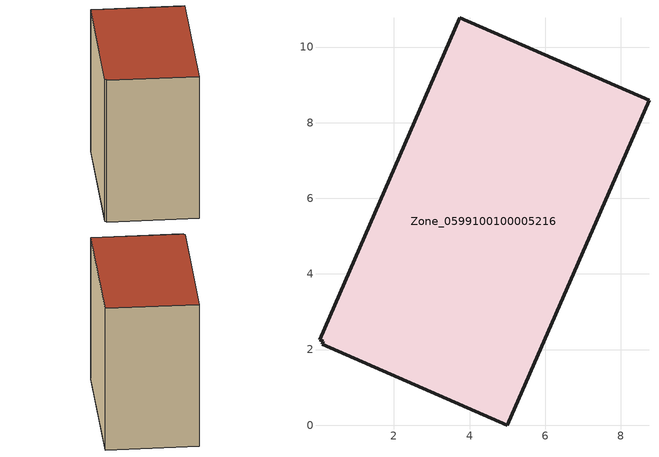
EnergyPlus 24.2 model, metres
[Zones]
Zone_0599100100005216
 floor ground (C_G): 0.1,2.14 0.14,2.22 0.03,2.26 3.75,10.77 8.74,8.59 5,0 z0
 wall outside (C_F): 5,0 8.74,8.59 3.75,10.77 0.03,2.26 0.14,2.22 0.1,2.14 5,0 z0:9.05
 roof outside (C_R): 0.14,2.22 0.1,2.14 5,0 8.74,8.59 3.75,10.77 0.03,2.26 z9.05
[BUILDING]
Pand.0599100100005216: North Axis=0; Terrain=City; Loads Convergence Tolerance Value=0.04; Temperature Convergence Tolerance Value=0.4; Solar Distribution=FullExterior; Maximum Number of Warmup Days=25; Minimum Number of Warmup Days=1
[Site:Location]
Rotterdam.The.Hague.AP_ZH_NLD Design_Conditions: Latitude=51.96; Longitude=4.45; Time Zone=1; Elevation=-4.5
[SITE:GROUNDTEMPERATURE:BUILDINGSURFACE]
18, 18, 18, 18, 18, 18, 18, 18, 18, 18, 18, 18
[MATERIAL] Thermal Absorptance=0.9; Solar Absorptance=0.7; Visible Absorptance=0.7
Name | Roughness | Thickness | Conductivity | Density | Specific Heat
G.TI.2006-2014 | MediumSmooth | 0.15 | 0.06 | 540 | 1210
F.TI.2006-2014 | Rough | 0.3 | 0.12 | 1920 | 840
R.TI.2006-2014 | MediumRough | 0.2 | 0.08 | 1500 | 1000
[CONSTRUCTION]
C_G: G.TI.2006-2014
C_F: F.TI.2006-2014
C_R: R.TI.2006-2014
[ZONE]
Zone_0599100100005216: Type=1; Multiplier=1; Ceiling Height=Autocalculate; Volume=Autocalculate; Floor Area=autocalculate; Part of Total Floor Area=Yes
[ZONEINFILTRATION:DESIGNFLOWRATE]
Infil_Zone_0599100100005216: Zone or ZoneList or Space or SpaceList=Zone_0599100100005216; Schedule=AlwaysOn; Design Flow Rate Calculation Method=Flow/Area; Flow Rate per Floor Area=0.0015; Constant Term Coefficient=1; Temperature Term Coefficient=0; Velocity Term Coefficient=0; Velocity Squared Term Coefficient=0
[HVACTEMPLATE:ZONE:IDEALLOADSAIRSYSTEM]
Zone_0599100100005216: Maximum Heating Supply Air Temperature=50; Minimum Cooling Supply Air Temperature=13; Maximum Heating Supply Air Humidity Ratio=0.0156; Minimum Cooling Supply Air Humidity Ratio=0.0077; Heating Limit=NoLimit; Cooling Limit=NoLimit; Dehumidification Control Type=ConstantSensibleHeatRatio; Cooling Sensible Heat Ratio=0.7; Dehumidification Setpoint=60; Humidification Control Type=None; Humidification Setpoint=30; Outdoor Air Method=None; Outdoor Air Flow Rate per Person=0.00944; Outdoor Air Flow Rate per Zone Floor Area=0; Outdoor Air Flow Rate per Zone=0; Demand Controlled Ventilation Type=None; Outdoor Air Economizer Type=NoEconomizer; Heat Recovery Type=None; Sensible Heat Recovery Effectiveness=0.7; Latent Heat Recovery Effectiveness=0.65
[ZONECONTROL:THERMOSTAT]
ThermostatControl_Zone_0599100100005216: Zone or ZoneList=Zone_0599100100005216; Control Type Schedule=DualSetpointControlType; Control 1=Thermostat_Zone_0599100100005216; Temperature Difference Between Cutout And Setpoint=0
[THERMOSTATSETPOINT:DUALSETPOINT]
Thermostat_Zone_0599100100005216: Heating Setpoint Temperature Schedule=HeatingSetpoint_Zone_0599100100005216; Cooling Setpoint Temperature Schedule=CoolingSetpoint_Zone_0599100100005216
[SCHEDULE:COMPACT]
HeatingSetpoint_Zone_0599100100005216: Through: 12/31, For: AllDays, Until: 24:00, 21
CoolingSetpoint_Zone_0599100100005216: Through: 12/31, For: AllDays, Until: 24:00, 24
DualSetpointControlType: Through: 12/31, For: AllDays, Until: 24:00, 4
AlwaysOn: Through: 12/31, For: AllDays, Until: 24:00, 1
